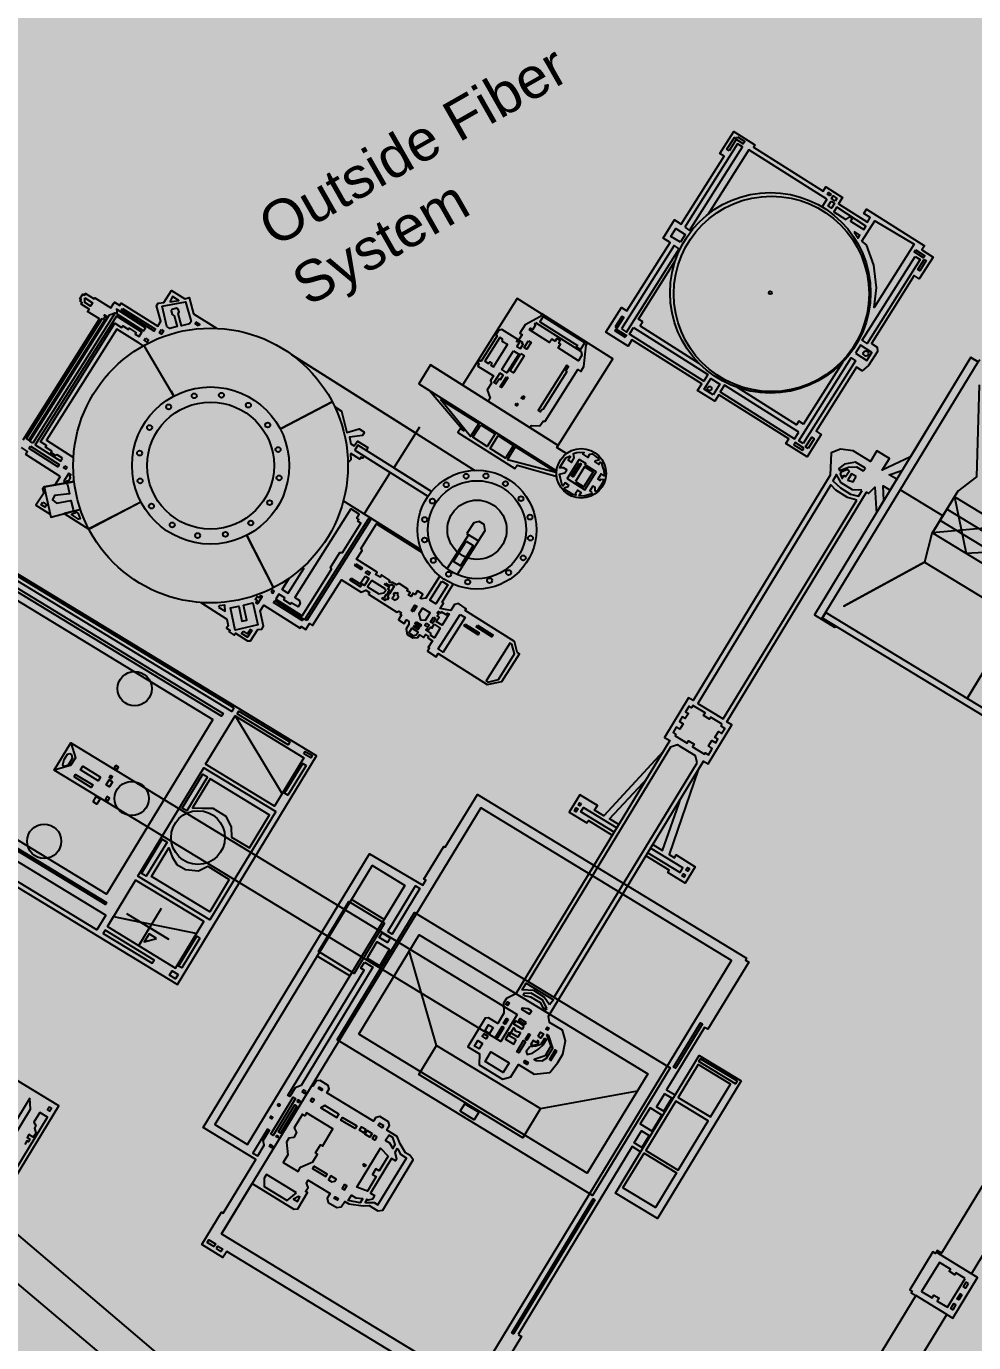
# Model space of a CAD drawing. Header units: millimetres. Extents: x 3191 to 879702, y -27549 to 222194.
# Drawn here: x 244007 to 250976, y 156290 to 165971 of the extents above; entities that cross this region are included whole.
import ezdxf

# ---------------------------------------------------------------- set-up
doc = ezdxf.new("R2010")
doc.units = ezdxf.units.MM
doc.header["$MEASUREMENT"] = 0
doc.layers.add('Granulator', color=11, linetype='Continuous')
doc.styles.get("Standard").update_dxf_attribs({"font": 'arial.ttf'})
picture_1 = doc.add_image_def('image4.png', size_in_pixel=(2551, 1418))

msp = doc.modelspace()

# ---------------------------------------------------------------- hatches: boundary and pattern name
at = {"lineweight": 211, "true_color": 0x000000}
h = msp.add_hatch(color=18, dxfattribs=at)
h.dxf.hatch_style = 1
h.paths.add_polyline_path([(215191.27861, 151368.28351), (238441.17067, 110521.71059), (277549.59155, 132782.24554), (254299.69949, 173628.81846)])

# ---------------------------------------------------------------- linework, layer by layer
at = {"layer": 'Granulator'}
for p, q in [((249863.20362, 161619.58136), (249857.52874, 161610.24887)), ((249857.52874, 161610.24887), (249951.53182, 161553.08776)), ((249863.20362, 161619.58136), (249888.12604, 161660.567)), ((252946.63138, 159744.61995), (249863.20362, 161619.58136)), ((249888.12604, 161660.567), (252933.07257, 159809.00515)), ((249951.53182, 161553.08776), (249968.84894, 161553.67019)), ((249968.84894, 161553.67019), (249969.59061, 161554.88988))]:
    msp.add_line(p, q, dxfattribs=at)
for points in [[(249219.27272, 165192.0362), (249365.70309, 165099.54357), (249355.51073, 165083.40747), (249869.74838, 164758.58966), (249889.40497, 164789.70913), (250010.46943, 164713.23886), (249980.62076, 164665.98372), (250193.92525, 164531.2501), (250215.03781, 164564.67461), (250167.76538, 164594.5342), (250187.42169, 164625.65323), (250614.03068, 164356.186), (250595.10221, 164326.21927), (250676.96497, 164274.51072), (250575.77036, 164114.30373), (250538.87435, 164137.60907), (250223.64245, 163638.54743), (250266.9389, 163611.19927), (250267.99663, 163579.80842), (250202.58298, 163476.24834), (250156.47072, 163438.31361), (250113.94538, 163465.1747), (249816.12553, 162993.67907), (249854.98536, 162969.13329), (249750.8142, 162804.21397), (249594.51639, 162902.93935), (249615.99025, 162936.93583), (249101.51083, 163261.90636), (249070.8991, 163213.44317), (248944.99254, 163292.97196), (248975.14732, 163340.71171), (248462.43491, 163664.56611), (248433.56391, 163618.85878), (248270.7537, 163721.69772), (248385.89027, 163903.977), (248424.96472, 163879.29565), (248742.27756, 164381.65176), (248691.01218, 164414.03351), (248775.23977, 164547.37903), (248824.53795, 164516.23987), (249140.62247, 165016.65134), (249109.46182, 165036.33394), (249211.07983, 165197.21123), (249219.27272, 165192.0362)], [(249896.648, 164699.45088), (249321.45991, 165062.76799), (249023.32089, 164590.76706)], [(249896.648, 164699.45088), (249860.93881, 164642.91762)], [(249969.02806, 164641.44556), (249946.97193, 164606.52724), (250036.48297, 164549.98766), (250065.12844, 164569.54921), (250081.86627, 164558.97677), (250069.00015, 164538.60767), (250167.24445, 164476.55173), (250182.86752, 164501.28551), (249969.02806, 164641.44556)], [(250153.35187, 164391.69781), (250247.54972, 164540.82781), (250537.149, 164369.09728), (250242.60821, 163902.79291), (250260.51513, 164047.19164), (250240.57991, 164215.49273), (250186.52223, 164363.62147), (250153.35187, 164391.69781)], [(250097.75868, 164456.5671), (250124.90116, 164413.4013), (250139.0531, 164435.80605), (250100.58457, 164460.10466), (250097.75868, 164456.5671)], [(248541.53484, 163798.87032), (248510.24186, 163818.63651), (248781.11035, 164247.46391)], [(243985.04203, 162931.25619), (244546.04628, 163819.4141), (244458.54096, 163874.68677), (244468.68763, 163890.75055), (244409.92802, 163927.86602), (244417.67153, 163940.12522), (244404.14414, 163948.66979), (244411.88765, 163960.92899), (244401.74211, 163967.33741), (244422.83651, 164000.73316), (244434.67298, 163993.25667), (244442.95053, 164006.36133), (244505.93745, 163966.57569), (244511.01079, 163974.60758), (244628.53002, 163900.37665), (244650.95951, 163935.88605), (244654.96477, 163942.22702), (244694.27876, 163917.39437), (244706.02754, 163935.99454), (244973.61629, 163766.97231), (244996.84683, 163803.74991), (244965.25782, 163914.77754), (244978.34169, 163935.49136), (245018.32463, 163939.8058), (245074.13134, 164028.15659), (245172.62767, 163965.94145), (245204.53431, 163977.13145), (245236.18965, 163857.78243), (245406.70785, 163750.07474)], [(245007.17622, 163913.7297), (245177.14336, 163945.93874), (245219.01001, 163800.62379), (245208.3293, 163783.71455), (245148.7883, 163768.09825), (245124.47397, 163859.74602), (245131.95046, 163871.58249), (245125.52125, 163890.42831), (245113.26205, 163898.17183), (245080.62124, 163888.62834), (245073.67878, 163877.63733), (245080.55266, 163852.00532), (245094.92551, 163842.92672), (245117.70519, 163762.89338), (245061.87995, 163748.47837), (245039.89794, 163762.36329), (245007.17622, 163913.7297)], [(245063.02451, 163944.09775), (245129.32921, 163955.44177), (245083.67426, 163984.27968), (245063.02451, 163944.09775)], [(247910.47412, 162874.86099), (247981.27167, 162830.14177), (247910.47412, 162874.86099), (248321.75745, 163525.98715), (247618.16201, 163970.41267), (247215.46644, 163332.88229), (246981.24538, 163480.82783), (247919.06188, 162888.45677), (246981.24538, 163480.82783), (246894.25391, 163343.10666), (247908.1366, 162702.68844)], [(244274.72635, 162794.40594), (244234.14417, 162820.03964), (244222.77428, 162814.21079), (244188.53307, 162835.83922), (244195.20851, 162846.4075), (244147.86263, 162876.31348), (244154.80509, 162887.30449), (244112.10926, 162914.27328), (244658.09419, 163787.07965), (244708.39918, 163755.30454), (244716.40971, 163767.98647), (244758.68282, 163741.2847), (244764.29019, 163750.16205), (244815.44065, 163717.8529), (244809.03222, 163707.70736), (244836.93247, 163690.08419), (244856.9588, 163721.78902), (244670.53441, 163839.54384), (244072.41469, 162892.62631), (244261.7982, 162773.00237), (244274.72635, 162794.40594)], [(244672.22759, 163883.42018), (244673.58347, 163856.54246), (244870.57614, 163732.1122), (244884.72808, 163754.51694), (244669.98071, 163890.16195), (244672.22759, 163883.42018)], [(247919.06188, 162888.45677), (247712.90688, 163018.67442), (247723.14554, 163034.88383), (247785.75245, 163032.58343), (247807.87901, 163067.61325), (247823.98458, 163067.24138), (248063.6809, 163446.71834), (248085.63833, 163432.84894), (248108.06018, 163468.34626), (248124.83657, 163626.33147), (248135.69107, 163643.51584), (247799.74427, 163855.71637), (247788.59476, 163838.06494), (247676.66916, 163776.77183), (247637.72614, 163715.11891), (247654.54626, 163704.4945), (247620.02856, 163649.84755), (247613.01989, 163654.27456), (247621.57549, 163667.81943), (247505.23268, 163741.30728), (247479.75364, 163734.03724), (247459.7951, 163702.43973), (247471.20984, 163695.22962), (247353.89112, 163509.49565), (247341.12504, 163517.55934), (247325.90541, 163493.46427), (247338.21171, 163485.691), (247329.62921, 163472.10355), (247444.24404, 163399.70719), (247422.55641, 163365.37226), (247428.73097, 163347.36353), (247398.05491, 163298.7985), (247418.37132, 163236.811), (247403.88092, 163213.87042)], [(247808.94281, 163837.46815), (247784.31591, 163798.47989), (248060.61067, 163623.95852), (248054.40696, 163614.13708), (248084.77547, 163594.95484), (248115.79406, 163644.06216), (247809.1308, 163837.76577)], [(244830.41105, 163645.11786), (244867.87745, 163621.45223), (244830.41105, 163645.11786), (244672.30964, 163744.98249), (244155.36331, 162926.5752), (244354.46741, 162800.81125)], [(245253.96402, 163795.10411), (245249.29093, 163782.08827), (245266.20017, 163771.40756), (245282.55402, 163777.63665), (245253.96402, 163795.10411)], [(247752.1485, 163791.73476), (248089.47809, 163578.66078), (248093.46118, 163551.99562), (248068.08231, 163511.81688), (247919.5142, 163605.65981), (247936.80945, 163633.04091), (247923.11391, 163641.69169), (247934.95734, 163660.44172), (247909.65019, 163676.42696), (247896.30282, 163655.29598), (247872.78199, 163670.1529), (247856.80268, 163644.85513), (247707.34151, 163739.26216), (247715.42513, 163752.0598), (247732.39591, 163741.34022), (247753.075, 163774.07847), (247748.60807, 163784.81091), (247752.74394, 163791.35865)], [(248541.53484, 163798.87032), (248521.77621, 163767.58931), (248953.95633, 163494.60307)], [(245071.669, 163289.28841), (245086.28583, 163264.67949), (245093.59843, 163252.36798), (244881.07046, 163610.1805), (244872.75692, 163624.1772)], [(247490.16918, 163681.71104), (247380.38204, 163507.90075), (247407.47552, 163490.78717), (247415.74719, 163503.88254), (247432.71797, 163493.16296), (247423.50634, 163478.5795), (247442.56106, 163466.5436), (247545.76844, 163629.93711), (247510.93382, 163651.94037), (247510.19532, 163669.89427), (247490.16918, 163681.71104)], [(247642.4265, 163659.65075), (247615.7317, 163617.38868), (247641.63429, 163601.02732), (247662.50137, 163634.06319), (247652.08064, 163640.64543), (247657.53239, 163649.2764), (247642.05052, 163659.05551)], [(246871.94407, 162979.50428), (245960.89371, 163554.96853), (247305.71234, 162705.51489)], [(250955.51035, 163537.23723), (250510.38678, 162805.21876), (250302.66886, 162706.55668), (250355.73884, 162793.83179), (250263.68824, 162849.80564), (250215.6327, 162770.77692), (250088.54835, 162848.05398), (249995.82336, 162861.13925), (249928.37269, 162835.3217), (249920.74527, 162669.58458), (248912.77839, 161011.95417), (248877.8764, 161033.17727), (248700.78096, 160741.93875), (248740.6995, 160717.6652), (247609.20918, 158856.89696), (247539.40869, 158822.36236), (247518.38234, 158787.78392), (247520.58695, 158713.54654), (247474.59161, 158637.90588), (247406.27023, 158679.45053), (247383.54381, 158677.35823), (247255.41411, 158466.64528), (247340.47846, 158414.91961), (247337.54325, 158333.44681), (247510.52624, 158228.25983), (247572.1516, 158245.05112), (247627.51012, 158336.08979), (247743.35959, 158265.64439), (247858.75734, 158278.04317), (247916.88031, 158351.12039), (247954.49774, 158412.98334), (247974.12072, 158510.95113), (247950.5741, 158587.80528), (247855.92606, 158645.35858), (247848.2652, 158691.15728), (248989.52062, 160567.98451), (249023.62852, 160547.24428), (249197.3704, 160832.96778), (249159.72057, 160855.86177), (250186.62389, 162544.6337), (250201.81105, 162535.39874), (250249.26049, 162581.26162), (250258.39123, 162425.68364), (250260.25806, 162393.87491), (250315.4679, 162484.66907), (250310.03963, 162590.55643), (250361.00918, 162559.56301), (250409.97284, 162640.08515), (250354.67569, 162673.71007), (250439.45376, 162701.02542), (250448.87504, 162704.06094)], [(250955.51035, 163537.23723), (249803.66839, 161643.00011), (249857.52874, 161610.24887), (251008.68821, 163503.36359), (250954.82785, 163536.11484), (251008.68821, 163503.36359), (251019.93649, 163521.86172)], [(247490.57001, 163419.86649), (247447.33193, 163351.4138), (247461.3253, 163342.5749), (247484.82425, 163379.77744), (247494.64933, 163373.57143), (247514.20047, 163404.52396), (247490.38202, 163419.56887)], [(247982.52457, 163478.54274), (247772.34992, 163145.80323), (247787.53417, 163136.21211), (247798.62571, 163153.77176), (247812.27274, 163158.89164), (247982.96913, 163429.13085), (247977.43617, 163443.4512), (247994.54342, 163470.53468), (247982.52457, 163478.54274)], [(249724.52686, 163045.58718), (250012.78054, 163501.93805)], [(246894.25391, 163343.10666), (246972.9126, 163293.42196), (247224.84473, 162996.93943), (247200.03443, 163012.61084), (247181.95879, 162983.99425), (247601.3492, 162719.08663), (247617.6173, 162744.84159), (247894.33002, 162664.91431), (247908.51496, 162660.81705)], [(251015.61081, 163333.92758), (250997.4711, 162659.12186), (250858.70619, 162553.41413), (250668.33242, 162240.33902), (250614.69813, 162029.64074), (250021.25666, 161706.1838), (250614.69813, 162029.64074), (251287.74983, 161620.3735), (250927.77315, 161028.38154), (251287.74983, 161620.3735), (252306.12018, 161001.12594), (251946.1435, 160409.13398), (252306.12018, 161001.12594), (252961.58459, 160602.55313), (252601.60791, 160010.56117), (252961.58459, 160602.55313), (253249.56472, 160427.43904), (253239.51644, 160433.54917), (253161.22949, 160304.80404), (253168.1218, 160198.13066), (253169.26728, 160197.43412)], [(247053.27567, 163227.03189), (247334.83309, 163049.18636), (247275.73097, 162955.61843), (247053.27567, 163227.03189)], [(249724.52686, 163045.58718), (249690.32336, 163067.1918), (249673.32168, 163040.27546), (249239.07385, 163314.56777)], [(245886.30606, 163015.42033), (246247.82887, 163205.77067), (246257.11397, 163210.65949), (245886.30606, 163015.42033), (245874.75306, 163009.3374)], [(246295.99716, 163159.37761), (246324.74287, 163141.2204), (246276.53532, 163171.67066), (246324.74287, 163141.2204), (246365.65219, 162984.09091), (246456.5658, 163010.05175), (246489.11609, 162989.49138), (246492.78688, 162981.25881), (246479.97003, 162960.96772), (246384.13992, 162948.75744), (246394.19439, 162901.00906), (246419.98099, 162884.72098), (246442.94451, 162921.07585), (246519.88156, 162872.47862), (246507.33173, 162852.61027)], [(246898.86845, 163024.00235), (246709.81989, 162724.70877), (246987.34233, 162549.41194), (246446.03573, 162891.32784), (246422.80518, 162854.55024), (246961.01926, 162514.58774)], [(244257.34263, 162661.08656), (244002.85855, 162821.83123), (244017.27751, 162844.65871), (243971.62255, 162873.49662)], [(246422.80518, 162854.55024), (246684.4757, 162689.26626), (246492.22293, 162384.89991), (246911.41792, 162120.11572), (246339.15939, 162481.58238)], [(247604.07794, 162877.55501), (247546.51252, 162786.41991), (247901.43912, 162691.55969), (247604.71815, 162878.98325), (247601.17205, 162873.36921)], [(247934.64398, 162732.19812), (247976.39682, 162798.29943), (248002.33765, 162810.07659), (248009.55149, 162805.51997), (247993.04016, 162779.37994), (248017.08581, 162764.19152), (248037.58259, 162796.64115), (248031.52035, 162830.31452), (248056.08525, 162837.91659), (248079.60718, 162839.87261), (248109.58354, 162836.0702), (248101.80232, 162823.75131), (248137.57038, 162801.15844), (248151.84904, 162823.7638), (248168.37754, 162825.9337), (248196.63145, 162808.08714), (248211.05892, 162798.97404), (248218.0529, 162779.42417), (248194.45211, 162776.67727), (248188.56881, 162767.36308), (248217.42376, 162749.13688), (248227.67215, 162765.36169), (248237.29053, 162759.28625), (248246.3896, 162730.42021), (248254.87362, 162703.50538), (248257.95966, 162673.51207), (248258.68905, 162666.42313), (248235.7302, 162680.92506), (248210.06525, 162640.2934), (248226.59675, 162629.8513), (248233.23926, 162640.36743), (248253.31315, 162638.19628), (248247.93734, 162616.37153), (248204.47646, 162547.56613), (248191.25126, 162555.91982), (248191.83521, 162568.16109), (248192.35584, 162579.0751), (248174.36838, 162590.43687), (248151.45235, 162554.1572), (248164.67755, 162545.80351), (248167.36819, 162532.75479), (248107.28031, 162515.54742), (248073.27015, 162518.95534), (248088.83259, 162543.59313), (248062.98343, 162559.92073), (248047.04142, 162534.68202), (248049.51067, 162522.61397), (248027.79137, 162527.50579), (247964.06992, 162567.7554), (247972.04089, 162580.3747), (247992.76208, 162587.88277), (247998.64545, 162597.19707), (247989.92882, 162602.70292), (247971.59402, 162614.28408), (247956.79072, 162590.84813), (247948.3746, 162596.16416), (247936.2835, 162646.25577), (247928.67574, 162677.77358), (247969.48136, 162687.49641), (247983.3357, 162709.43001), (247958.68881, 162724.9982), (247929.51987, 162724.08723), (247934.64398, 162732.19812)], [(246481.02963, 162794.1171), (246491.71034, 162811.02635), (246481.02963, 162794.1171), (246468.77043, 162801.86062), (246459.95885, 162787.91049), (246394.85827, 162829.03123), (246392.72213, 162825.64938), (246394.74471, 162782.97434), (246379.30265, 162767.88981), (246372.79193, 162761.52983)], [(248073.62806, 162786.14073), (247984.99457, 162645.81997), (248116.04014, 162563.04514), (248198.78431, 162694.04217), (248117.1718, 162745.59265), (248123.65005, 162755.84875), (248073.62806, 162786.14073)], [(250179.27733, 162722.77944), (250106.57513, 162766.98798), (250024.55916, 162751.03833), (249983.36948, 162720.34448), (249988.99879, 162703.28198), (250054.90987, 162727.83977), (250113.82839, 162731.14974), (250161.86399, 162701.94039), (250179.27733, 162722.77944)], [(244257.34263, 162661.08656), (244225.03349, 162609.9361), (244217.28637, 162597.67119)], [(244320.73319, 162683.73358), (244283.88474, 162625.39669), (244295.72121, 162617.9202), (244307.95905, 162627.93195), (244319.46217, 162628.35412), (244333.08008, 162649.9134), (244327.78526, 162662.12876), (244335.26176, 162673.96523), (244320.73319, 162683.73358)], [(250153.60863, 162558.71356), (250083.53183, 162563.37355), (250001.30893, 162613.37141), (249966.84634, 162674.65032), (249938.94239, 162628.76148), (249995.26232, 162576.13219), (250069.26303, 162531.13407), (250129.27802, 162514.80183), (250155.33967, 162557.66096)], [(250061.70766, 162702.9505), (250048.29235, 162711.10804), (250001.17407, 162691.13549), (249994.32932, 162679.8791), (250007.32001, 162644.7032), (250021.27172, 162667.64719), (250032.52346, 162660.80527), (250061.70766, 162702.9505)], [(250110.61296, 162659.57404), (250078.15624, 162679.31022), (250050.77882, 162634.28726), (250088.74522, 162620.68791), (250110.61296, 162659.57404)], [(244139.68228, 162583.41874), (244126.99922, 162568.95707), (244135.2301, 162538.91955), (244078.0883, 162448.4551), (244182.40272, 162382.56499)], [(244139.68228, 162583.41874), (244337.7065, 162619.78706), (244359.49539, 162623.78872), (244139.68228, 162583.41874), (244186.90725, 162361.38653), (244389.09302, 162414.64217), (244405.36298, 162418.92767)], [(244309.47065, 162600.36449), (244326.26576, 162532.39079), (244214.74964, 162520.62629), (244200.39701, 162489.47742), (244230.27712, 162464.68975), (244334.78502, 162485.02073), (244351.69144, 162418.15951), (244354.86079, 162405.62542)], [(244309.47065, 162600.36449), (244308.06923, 162606.57223), (244306.38457, 162614.0346)], [(250116.06777, 162485.37345), (250048.09383, 162507.13835), (249962.40841, 162559.24169), (249925.03635, 162599.16317), (248946.69059, 160990.24555), (249132.3436, 160877.35423), (250116.06777, 162485.37345)], [(250858.70619, 162553.41413), (250748.25297, 162371.77064), (250436.03687, 162561.62206)], [(244838.89578, 162467.61838), (244472.38901, 162276.8678), (244467.01236, 162274.06949), (244850.32756, 162473.56812)], [(253386.84359, 161141.1626), (253351.9197, 161162.39901), (253289.77338, 161150.34003), (253259.4183, 161118.73908), (253223.10072, 161059.01377), (250833.55021, 162512.0444), (250671.93281, 162246.25996), (253040.97557, 160805.69961), (253030.75026, 160788.88379), (253010.38819, 160784.30787), (252997.56237, 160763.21545), (252994.00725, 160723.29679), (253010.2524, 160701.48519), (252953.19588, 160607.65411), (252975.19699, 160594.27574), (253020.82201, 160669.3074), (253028.15565, 160664.84799), (253046.18114, 160618.08721), (253180.47896, 160536.4238), (253188.28594, 160549.26259), (253221.01435, 160529.3612)], [(251194.33499, 162292.65949), (250671.93281, 162246.25996), (250833.55021, 162512.0444), (250916.84696, 162106.82312), (250919.07633, 162095.97767), (251456.43221, 162125.70474)], [(244186.90725, 162361.38653), (244354.86079, 162405.62542), (244285.35865, 162387.31859), (244467.01236, 162274.06949)], [(244344.28071, 162386.76554), (244375.49761, 162397.79983), (244389.44773, 162388.98824), (244403.73007, 162349.80579), (244390.46913, 162347.53699), (244339.31868, 162379.84613), (244344.28071, 162386.76554)], [(246394.34832, 162421.88384), (245982.60698, 161770.03258), (246014.73454, 161749.73924), (246021.83102, 161726.33219), (246005.80996, 161700.96832), (245956.35042, 161732.2094), (245950.20902, 161722.48658), (245900.74948, 161753.72766), (245909.29405, 161767.25505), (245864.90729, 161795.29191), (245841.67675, 161758.51431), (246035.7103, 161635.95317), (246252.79571, 161979.63351), (246244.31917, 161991.49303), (246313.20974, 162100.55764), (246332.03308, 162102.26992), (246467.41107, 162316.59456), (246445.42906, 162330.47948), (246453.70661, 162343.58414), (246438.48829, 162353.19678), (246456.91252, 162382.36522), (246394.34832, 162421.88384)], [(253223.10072, 161059.01377), (253167.01761, 160966.78349), (250777.4671, 162419.81412), (250727.74292, 162338.04128), (253117.29343, 160885.01065)], [(246946.77565, 161766.60219), (247048.74171, 161928.03048), (246946.77565, 161766.60219), (246914.46877, 161760.39615), (246905.16868, 161766.27054), (246923.05887, 161794.59352), (246883.74488, 161819.42617), (246867.4568, 161793.63957), (246853.50668, 161802.45116), (246837.48561, 161777.0873), (246819.73091, 161788.30204), (246830.94566, 161806.05674), (246806.84999, 161821.27675), (246814.05947, 161832.69049), (246749.80435, 161873.27719), (246730.78032, 161862.82078), (246700.76642, 161881.77904), (246684.85779, 161879.99986), (246675.13497, 161886.14127), (246681.81042, 161896.70955), (246619.24622, 161936.22817), (246609.09955, 161920.16439), (246576.97199, 161940.45774), (246587.6527, 161957.36698), (246436.31499, 162052.95933), (246476.90168, 162117.21445), (246468.15812, 162128.65123), (246584.31084, 162312.53924), (246918.71514, 162101.31302)], [(247246.36955, 162240.90642), (247333.02941, 162186.16778), (247382.16067, 162263.95029), (247375.42116, 162306.64782), (247337.79809, 162330.4124), (247297.94838, 162320.69128), (247247.21501, 162240.37238)], [(245631.35126, 162221.36331), (245819.29844, 161856.03591), (245825.94434, 161843.11776), (245628.25993, 162227.37216)], [(247247.21501, 162240.37238), (247260.31967, 162232.09483), (247102.75647, 161982.64751)], [(247333.02941, 162186.16778), (247176.76457, 161938.77598)], [(245888.76069, 161829.31052), (245941.57712, 161912.92724), (245888.76069, 161829.31052), (245932.72472, 161801.54068), (246048.34339, 161984.58322), (246039.06816, 161990.44191)], [(245324.70247, 161712.48339), (245291.89465, 161733.20642), (245483.22661, 161612.35174), (245491.79028, 161563.17945), (245480.0415, 161544.57929), (245505.82809, 161528.29121), (245498.61861, 161516.87747), (245535.81894, 161493.37991), (245544.89755, 161507.75276), (245633.67107, 161451.67904), (245656.94432, 161452.9461), (245709.2798, 161535.80139), (245739.18353, 161538.20285), (245753.06845, 161560.18487), (245727.99861, 161671.23442), (245754.9674, 161713.93025), (246021.71068, 161545.44207), (246028.92016, 161556.8558), (246063.16138, 161535.22737), (246090.39719, 161578.34593), (246112.3792, 161564.46101), (246324.92531, 161900.95492), (246470.76752, 161808.8338), (246505.92279, 161823.29435), (246532.13211, 161806.73925), (246524.12158, 161794.05731), (246733.79617, 161661.61652), (246747.99196, 161670.98293), (246765.32393, 161660.03521), (246758.38147, 161649.0442), (246768.10428, 161642.90279), (246744.60672, 161605.70246), (246786.4571, 161579.2677), (246802.74518, 161605.0543), (246820.92261, 161593.57254), (246821.61123, 161571.25604), (246801.5849, 161539.55122), (246809.92653, 161499.39007), (246851.35417, 161473.22234), (246886.66458, 161475.75703), (246898.9474, 161495.20266), (246929.38403, 161475.97738), (246943.00194, 161497.53666), (246966.67487, 161482.58367), (246961.0675, 161473.70632), (246994.04052, 161452.87894), (246962.79945, 161403.4194), (246973.36772, 161396.74396), (246959.4828, 161374.76195), (247022.46973, 161334.9763), (247037.42272, 161358.64924), (247398.0123, 161130.88312), (247506.08024, 161153.10515), (247635.04981, 161357.28424), (247618.14057, 161367.96495), (247597.05181, 161446.93022), (247235.61677, 161675.23038), (247243.89432, 161688.33504), (247185.13471, 161725.45051), (247157.85618, 161717.84248), (247130.08634, 161673.87845), (247051.34537, 161688.72296), (247076.97907, 161729.30514), (247065.1426, 161736.78164), (247148.04842, 161868.03457)], [(246548.5124, 161896.338), (246518.07238, 161848.14666), (246599.65947, 161796.61224), (246637.21733, 161803.64126), (246650.83523, 161825.20054), (246647.69848, 161834.27858), (246548.5124, 161896.338)], [(246649.28036, 161877.04244), (246678.02607, 161858.88523), (246693.95718, 161865.38135), (246713.40281, 161853.09853), (246678.15647, 161797.29803), (246665.89727, 161805.04155), (246679.24816, 161826.1781), (246667.41169, 161833.6546), (246675.42222, 161846.33653), (246642.87193, 161866.89689), (246647.41123, 161874.08332), (246649.28036, 161877.04244)], [(245711.16078, 161774.71866), (245719.19267, 161769.64532), (245729.60636, 161786.13183), (245742.71102, 161777.85428), (245709.06679, 161724.59017), (245695.53939, 161733.13474), (245704.88501, 161747.93032), (245691.78035, 161756.20787), (245705.66527, 161778.18989), (245711.16078, 161774.71866)], [(246632.56559, 161772.87014), (246640.17475, 161768.06383), (246657.79792, 161795.96407), (246672.59351, 161786.61845), (246664.04894, 161773.09106), (246674.19448, 161766.68263), (246667.25202, 161755.69163), (246651.94432, 161757.67262), (246646.06993, 161748.37254), (246625.35611, 161761.45641), (246632.56559, 161772.87014)], [(246717.04942, 161806.44071), (246709.30591, 161794.18151), (246712.48707, 161783.30124), (246699.4032, 161762.58742), (246716.31244, 161751.90671), (246735.91491, 161761.40635), (246744.19246, 161774.51102), (246739.29789, 161781.74242), (246740.67851, 161804.52605), (246722.21101, 161799.63204), (246717.04942, 161806.44071)], [(245420.99859, 161700.15221), (245470.45812, 161668.91114), (245468.12411, 161712.96568), (245426.60596, 161709.02956), (245420.99859, 161700.15221)], [(245603.91411, 161713.53735), (245673.00029, 161730.22116), (245710.12695, 161568.97566), (245542.56241, 161529.3351), (245508.41735, 161693.42841), (245570.38344, 161706.33013), (245593.76236, 161596.34865), (245629.28442, 161604.36788), (245603.91411, 161713.53735)], [(246920.71753, 161692.57872), (246894.01575, 161650.30562), (246905.93935, 161605.51636), (246943.29652, 161603.80125), (246977.47479, 161657.91083), (246920.71753, 161692.57872)], [(247035.4581, 161669.18852), (247056.59465, 161655.83763), (247062.20202, 161664.71498), (247097.71143, 161642.28549), (247106.52301, 161656.23562), (247117.09129, 161649.56017), (247065.55687, 161567.97308), (247022.86103, 161594.94187), (247043.15438, 161627.06943), (247030.47245, 161635.07996), (247040.88614, 161651.56647), (247029.89513, 161658.50894), (247036.30356, 161668.65448)], [(245602.79204, 161522.63491), (245632.80594, 161503.67665), (245652.83227, 161535.38148), (245665.09147, 161527.63796), (245634.38443, 161479.0239), (245591.26586, 161506.2597), (245601.94657, 161523.16895)], [(246842.90293, 161545.97931), (246820.74046, 161510.89263), (246854.55894, 161489.53121), (246876.05246, 161495.4708), (246889.40335, 161516.60736), (246842.90293, 161545.97931)], [(247007.4409, 161573.33818), (247052.67312, 161544.76728), (247008.61519, 161475.01666), (246982.8286, 161491.30474), (246982.38451, 161509.32703), (246946.8751, 161531.75652), (246952.48248, 161540.63387), (246966.85533, 161531.55527), (246979.9392, 161552.26909), (246990.50748, 161545.59365), (247007.4409, 161573.33818)], [(247565.25647, 161436.8527), (247388.75775, 161157.42748), (247402.28514, 161148.88292), (247479.75962, 161168.54777), (247598.04847, 161355.81762), (247578.93958, 161427.61838), (247564.98945, 161436.42997)], [(245542.63288, 160900.67739), (245873.42644, 160351.1963), (245888.16938, 160326.70681)], [(249125.47607, 160839.71234), (249040.76796, 160891.22139), (249031.78377, 160876.44664), (248988.34372, 160902.86153), (248999.9704, 160921.98195), (248910.91873, 160976.13222), (248900.87733, 160959.61886), (248881.76362, 160971.24147), (248856.13153, 160929.08877), (248876.98249, 160916.40978), (248854.5215, 160879.47204), (248832.36716, 160892.94358), (248810.96338, 160857.74446), (248837.89649, 160841.36706), (248813.58591, 160801.38761), (248788.3905, 160816.70836), (248764.07939, 160776.72806), (248785.79942, 160763.52061), (248779.45774, 160753.09153), (248867.20647, 160699.73354), (248877.51217, 160716.68155), (248919.64885, 160691.05921), (248907.75734, 160671.50328), (248995.50608, 160618.14529), (249001.58398, 160628.14058), (249024.60739, 160614.14058), (249046.80408, 160650.64366), (249053.14628, 160661.07361), (249024.47594, 160678.50738), (249049.05082, 160718.92148), (249078.15548, 160701.22361), (249094.53856, 160728.16605), (249071.94991, 160741.90169), (249097.582, 160784.0544), (249121.90834, 160769.26211), (249145.16223, 160807.5038), (249117.79482, 160824.1453), (249125.47607, 160839.71234)], [(248740.6995, 160717.6652), (248691.79788, 160637.24508), (248255.0732, 160165.52986), (248187.20654, 160206.79801), (248207.71315, 160240.52172), (248078.6338, 160319.0119), (248001.19381, 160191.65961), (248131.16041, 160112.62991), (248141.41345, 160129.49134), (248317.81771, 160022.22398), (248331.84865, 160045.29827), (248085.80367, 160194.91256), (248105.50122, 160227.30574), (248351.5462, 160077.69145), (248365.30763, 160100.32252), (248297.57894, 160141.50678), (248544.02852, 160408.3785), (248569.21151, 160435.6483)], [(244334.78173, 160701.08773), (244368.74444, 160591.66151), (244333.57647, 160533.82676), (244213.41784, 160501.50134)], [(244341.71248, 160612.24804), (244327.86374, 160620.66914), (244307.99949, 160615.03739), (244284.41144, 160576.24616), (244273.98742, 160538.30674), (244287.10817, 160530.32832), (244318.36578, 160540.04576), (244347.916, 160588.64195), (244341.71248, 160612.24804)], [(248942.54538, 160555.55321), (248929.8605, 160606.12489), (248797.80308, 160686.42597), (248746.08459, 160670.85008), (247697.75248, 158946.83788)], [(247889.79639, 158830.06039), (248942.54538, 160555.55321)], [(248989.52062, 160567.98451), (248949.87635, 160502.78837), (248735.60936, 159879.98045), (248773.96943, 159856.65458), (248786.27329, 159876.88863), (248927.85807, 159790.79419), (248854.03541, 159669.39072), (248725.00487, 159747.85123), (248736.0357, 159765.99175), (248565.06501, 159869.95509), (248578.6419, 159892.28268), (248816.56893, 159747.60473), (248837.35809, 159781.79309), (248599.43106, 159926.47104), (248615.86731, 159953.50093), (248686.73378, 159910.40866), (248806.75179, 160251.41384), (248820.12303, 160289.40532)], [(245793.77785, 160173.23576), (245360.23372, 160436.86396), (245230.97878, 160224.30051), (245302.8861, 160222.35648), (245379.07866, 160220.2966), (245475.71034, 160161.5371), (245513.79314, 160080.67898), (245517.16291, 160008.67508), (245647.96563, 159929.13696), (245795.11739, 160171.13225), (245793.77785, 160173.23576)], [(247161.67501, 155939.70359), (245481.09489, 156961.62566), (245453.9557, 156916.99449), (245298.45964, 157011.54807), (245443.67931, 157250.36597), (245455.29349, 157243.30365), (245695.23966, 157637.90199), (245307.95105, 157873.40328), (246530.83932, 159884.47809), (246924.05739, 159655.16839), (246946.20403, 159691.58917), (246932.55138, 159699.89104), (247078.48263, 159939.87916), (247088.88482, 159933.55383), (247324.98479, 160321.82699), (249305.70811, 159117.39475), (249297.26244, 159103.50559), (249320.75609, 159089.21964), (249020.24043, 158595.01304), (248996.74678, 158609.29899), (248717.38832, 158149.886), (248779.82853, 158111.91755)], [(245500.3102, 159695.9364), (245356.15754, 159458.87323), (244928.04694, 159719.19742), (245055.89017, 159929.43928), (245079.44483, 159862.97192), (245114.35011, 159807.37853), (245177.48549, 159768.98736), (245273.62188, 159761.48844), (245343.091, 159793.90759), (245500.3102, 159695.9364)], [(252601.60791, 160010.56117), (250739.5303, 156948.32119), (250707.64056, 156967.71261), (250694.48984, 156946.08587), (250675.63701, 156957.54984), (250505.79769, 156678.24421), (250522.85501, 156667.87204), (250516.02871, 156656.64599), (250549.69447, 156636.17462), (248581.8921, 153400.06723), (248587.51549, 153305.03192), (248737.37367, 153213.90662), (248805.66286, 153256.09933), (250777.29373, 156498.50278), (250822.04823, 156471.2886), (251003.81211, 156770.2045), (250959.03453, 156797.43272), (252803.91987, 159831.39953)], [(246791.14973, 159652.88855), (246639.48203, 159403.46667), (246399.97657, 159549.10443)], [(244847.83172, 159382.81398), (244914.2664, 159342.41658), (244833.8514, 159210.17181), (245001.26771, 159485.49274)], [(244603.53924, 159350.21933), (244647.956, 159423.26397), (245241.66669, 159303.11134), (245259.8079, 159299.44)], [(244647.956, 159423.26397), (244847.83172, 159382.81398), (245053.17219, 159257.95117), (244747.41018, 159443.878)], [(244965.91123, 159263.26627), (244910.01018, 159297.25841), (244873.94432, 159237.94706), (244965.91123, 159263.26627)], [(247025.63636, 158476.19118), (246825.67081, 159163.70149), (246823.81144, 159170.09426)], [(246494.13582, 159088.70527), (246556.69447, 159050.6648), (246028.23728, 158181.60181), (245985.69196, 158165.15334), (245946.03205, 158099.93148), (245932.0418, 158108.43863), (246492.57025, 159030.24373), (246468.02032, 159045.17197), (246494.13582, 159088.70527)], [(246403.43836, 159015.2861), (246386.48758, 158987.41005), (246146.98212, 159133.0478)], [(247855.11393, 158774.88883), (247817.4559, 158832.21584), (247739.38978, 158879.68604), (247653.49582, 158883.96378), (247683.51678, 158933.33412), (247884.51489, 158811.1118), (247855.11393, 158774.88883)], [(247836.67111, 158748.60232), (247806.05362, 158808.41091), (247720.80872, 158860.24637), (247666.94097, 158858.57408), (247660.93656, 158848.69967), (247669.90939, 158843.24351), (247716.50622, 158833.96788), (247787.39399, 158790.86266), (247806.9851, 158754.35764), (247830.3155, 158740.17096), (247836.67111, 158748.60232)], [(247682.46902, 158642.56601), (247675.373, 158630.89641), (247628.71265, 158659.2695), (247637.44609, 158673.63188), (247684.10644, 158645.2588)], [(247722.71787, 158729.98094), (247708.2532, 158706.19337), (247651.27405, 158740.84107), (247658.09691, 158752.06145), (247695.72048, 158748.24225), (247722.71787, 158729.98094)], [(247643.13118, 158571.80995), (247622.38946, 158537.6996), (247570.79375, 158569.07376), (247593.17289, 158605.8769), (247604.12026, 158584.46502), (247643.13118, 158571.80995)], [(247668.00434, 158618.77844), (247654.35812, 158596.33683), (247593.78914, 158633.16743), (247608.79962, 158657.8526), (247625.84869, 158647.48545), (247625.84869, 158647.48545), (247625.84869, 158647.48545), (247668.00434, 158618.77844)], [(247611.45399, 158516.68396), (247559.85827, 158548.05812), (247569.13752, 158563.31811), (247559.26724, 158569.32), (247531.15634, 158523.09082), (247593.51935, 158485.1693), (247611.45399, 158516.68396)], [(247818.12788, 158528.10593), (247790.83595, 158483.22357), (247754.36848, 158469.74108), (247711.38413, 158465.75464), (247683.25066, 158430.60576), (247692.30625, 158409.11474), (247731.64197, 158420.23895), (247777.13382, 158451.59421), (247808.7411, 158480.32813), (247832.48502, 158519.37569), (247818.12788, 158528.10593)], [(247778.36675, 158506.175), (247769.39349, 158511.63143), (247760.38741, 158496.82067), (247735.71148, 158511.82553), (247718.79042, 158483.99835), (247729.10965, 158477.72347), (247766.33966, 158483.36416), (247779.71272, 158505.35655)], [(247833.15718, 158555.85397), (247866.14277, 158470.62977), (247822.74823, 158399.26619), (247743.33787, 158373.78096), (247758.14351, 158364.77799), (247801.63604, 158363.53629), (247834.80602, 158382.71237), (247879.29218, 158455.87114), (247851.4732, 158546.56006), (247833.15718, 158555.85397)], [(247912.21925, 158435.23362), (247897.86256, 158443.96359), (247855.01434, 158373.49847), (247866.6791, 158366.4054), (247909.52732, 158436.87052)], [(245443.99604, 157089.8126), (245668.8749, 157459.63233), (245976.1441, 157272.789), (246003.76944, 157275.29493), (246075.83999, 157393.817), (246061.75524, 157402.38161), (246080.15056, 157432.63325), (246067.19489, 157462.6503), (246081.30612, 157485.85662), (246242.6004, 157387.77729), (246220.92763, 157352.13579), (246228.89602, 157322.31428), (246291.86325, 157284.02536), (246324.4024, 157288.07962), (246349.35002, 157329.10669), (246380.41906, 157310.21432), (246485.05766, 157295.45083), (246529.48257, 157298.52255), (246593.78601, 157259.42111), (246628.83185, 157264.7976), (246853.7326, 157634.65334), (246829.9571, 157665.57314), (246796.81632, 157685.72529), (246757.39521, 157753.40485), (246735.77015, 157807.42477), (246659.13296, 157854.02608), (246679.79648, 157888.00784), (246672.6394, 157914.49773), (246608.42957, 157953.54226), (246577.87196, 157947.14752), (246561.49201, 157920.21021), (246218.94063, 158128.50782), (246235.81374, 158156.25613), (246227.3243, 158182.42066), (246167.67141, 158218.69421), (246139.21901, 158216.69589), (246115.53191, 158177.74178), (246108.23778, 158182.17717)], [(247788.76531, 158012.15004), (248490.57843, 158140.21005), (248501.83502, 158142.26404)], [(246306.19881, 157970.311), (246202.22039, 158033.53789), (246173.52031, 158018.06716), (246291.58348, 157946.27567), (246308.71881, 157974.4552)], [(243253.67429, 156453.53903), (244163.2748, 157949.40312), (244107.89313, 157983.07944)], [(244107.89313, 157983.07944), (244063.88016, 157910.69884), (244078.44802, 157888.37678), (244066.49388, 157868.71786), (244078.11415, 157833.4998), (244068.87678, 157818.30868), (244058.00945, 157800.43705), (244025.8523, 157819.99107), (244013.89816, 157800.33215), (244034.44296, 157787.83933), (244022.48882, 157768.18041), (244011.76976, 157774.69842), (243996.01205, 157748.78441)], [(246256.91241, 157865.28144), (246068.42551, 157979.89598), (246056.07785, 157959.58992), (246039.09311, 157969.91795), (245978.11022, 157869.62984), (245995.94795, 157835.50974), (245974.02443, 157799.45589), (245938.98269, 157794.08512), (245920.83916, 157764.24756), (245930.91414, 157670.70421), (245897.39887, 157615.58737), (246006.34859, 157549.33755), (246024.99622, 157580.00412), (246114.46681, 157619.8282), (246149.24209, 157677.01714), (246134.74344, 157685.83343), (246170.27461, 157744.26546), (246184.77326, 157735.44916), (246261.88326, 157862.25878), (246256.91241, 157865.28144)], [(245781.09764, 157860.47445), (245674.47859, 157685.13637), (245709.36283, 157663.92406), (245756.97892, 157742.23007), (245750.10793, 157777.88753), (245795.91247, 157853.21442), (245781.87386, 157861.75097)], [(246670.25767, 157809.09206), (246650.09825, 157775.93932), (246677.85339, 157759.06205), (246703.47222, 157719.07491), (246720.35575, 157746.84036), (246702.29638, 157799.25925), (246674.54124, 157816.13652), (246670.25767, 157809.09206)], [(246669.11129, 157661.63401), (246603.84483, 157554.30145), (246578.98924, 157569.41557), (246553.53804, 157527.56034), (246580.46493, 157511.18672), (246516.20616, 157405.51133), (246438.79891, 157434.98406), (246612.42297, 157720.5138), (246669.11129, 157661.63401)], [(246734.29777, 157717.36612), (246717.16244, 157689.18659), (246730.59154, 157641.28481), (246721.77209, 157626.78097), (246693.60259, 157643.91019), (246539.38206, 157390.2901), (246568.7946, 157372.40501), (246553.17106, 157346.71166), (246522.52326, 157339.23622), (246512.58111, 157345.28181), (246499.47756, 157323.73265), (246504.86321, 157320.45777), (246566.07184, 157321.27015), (246593.82743, 157304.39262), (246802.98266, 157648.35439), (246761.55667, 157673.54458), (246745.15837, 157711.89758), (246734.80187, 157718.19513)], [(248341.21789, 157390.60979), (248526.1569, 157694.74729), (248463.75352, 157732.69335), (247624.15672, 156349.87679)], [(243402.13935, 157543.15377), (243238.30108, 157315.97232), (246708.69914, 154386.86586), (246861.15496, 154602.11418), (243402.13935, 157543.15377)], [(245994.34709, 157392.41822), (245773.54853, 157526.68074), (245756.665, 157498.91528), (245756.05103, 157439.11766), (245926.31104, 157335.58647), (245994.34709, 157392.41822)], [(246246.81179, 157517.11461), (246229.42415, 157488.52014), (246255.52235, 157472.65043), (246277.59881, 157479.09417), (246286.16648, 157493.18393), (246246.81179, 157517.11461)], [(246020.75615, 157359.32983), (246009.5714, 157366.13102), (245972.85898, 157345.88205), (246001.44282, 157328.50087), (246020.34225, 157359.58152)], [(246483.3571, 157350.55774), (246463.95357, 157318.64808), (246374.50264, 157336.71192), (246398.18974, 157375.66603), (246430.08749, 157356.26975), (246483.3571, 157350.55774)], [(250959.03453, 156797.43272), (250699.9104, 156955.00014)], [(250913.45968, 156762.40035), (250844.50944, 156804.3274), (250835.93018, 156790.21856), (250794.40314, 156815.47019), (250804.41228, 156831.93051), (250723.70909, 156881.00426), (250593.11458, 156666.23785), (250670.68368, 156619.06987), (250683.07586, 156639.44917), (250720.68518, 156616.57981), (250708.293, 156596.2005), (250782.728, 156550.93829), (250911.89264, 156763.35323)], [(250777.29373, 156498.50278), (250549.69447, 156636.17462)], [(247624.15672, 156349.87679), (247649.22437, 156334.63373), (247357.1497, 155854.30856)]]:
    msp.add_lwpolyline(points, dxfattribs=at)
for points in [[(249238.12622, 165157.55146), (249291.45976, 165123.86337), (249280.52237, 165106.54775), (249227.18882, 165140.23585)], [(248850.08679, 164493.77908), (248886.56629, 164470.73683), (249274.48004, 165084.86527), (249238.00055, 165107.90752)], [(249176.91515, 165056.60713), (249160.96115, 165066.68446), (249215.36059, 165152.80733), (249231.31459, 165142.73)], [(249916.41911, 164724.64923), (249900.00787, 164735.01537), (249908.35469, 164748.22969), (249924.76592, 164737.86354)], [(249927.26697, 164685.28555), (249952.79405, 164669.16139), (249930.34335, 164633.61841), (249904.81627, 164649.74257)], [(249957.90219, 164686.33437), (249929.1838, 164704.47431), (249941.56025, 164724.06818), (249970.27864, 164705.92824)], [(248818.08459, 164382.55634), (248748.7962, 164426.3223), (248785.35021, 164484.19305), (248854.63861, 164440.42709)], [(248384.72513, 163745.9684), (248422.56869, 163722.06454), (248809.30569, 164334.32999), (248771.46213, 164358.23385)], [(250546.59633, 164326.53748), (250616.34111, 164282.48324), (250607.7062, 164268.81283), (250537.96142, 164312.86707)], [(250545.69069, 164278.6611), (250581.73416, 164255.89427), (250192.13208, 163639.09293), (250156.08861, 163661.85976)], [(250610.68245, 164257.37057), (250625.72537, 164247.86872), (250579.0974, 164174.04931), (250564.05447, 164183.55116)], [(244438.18749, 163974.47774), (244495.25618, 163938.43034), (244479.23511, 163913.06648), (244438.34151, 163940.07968)], [(244567.4285, 163824.24122), (244584.33774, 163813.56051), (244024.93559, 162927.93898), (244008.02635, 162938.61969)], [(244055.46104, 162905.10925), (244032.63357, 162919.52821), (244620.07258, 163849.53649), (244660.79024, 163863.44051)], [(244577.66399, 163836.70054), (244590.34592, 163828.69001), (244597.82241, 163840.52648), (244585.14048, 163848.53701)], [(244714.48047, 163896.94587), (244957.12808, 163743.6777), (244948.3165, 163729.72757), (244705.66888, 163882.99575)], [(248339.76523, 163761.61773), (248353.44069, 163752.97963), (248401.50772, 163829.0773), (248387.83226, 163837.7154)], [(245002.53963, 163741.60619), (245017.33522, 163732.26057), (245001.84819, 163707.74217), (244987.05261, 163717.08779)], [(248413.28703, 163684.49554), (248338.22001, 163731.91156), (248346.31644, 163744.72949), (248421.38347, 163697.31346)], [(248413.28703, 163684.49554), (248339.05813, 163731.38216), (248339.05813, 163731.38216), (248413.28703, 163684.49554)], [(248473.8294, 163756.16693), (249021.08633, 163410.49252), (248990.75908, 163362.47972), (248443.50215, 163708.15413)], [(244883.41153, 163678.46751), (244906.66173, 163663.78153), (244896.78208, 163648.14048), (244873.53187, 163662.82646)], [(247701.27891, 163657.8676), (247720.33384, 163645.83157), (247689.31524, 163596.72425), (247670.26031, 163608.76028)], [(250105.65218, 163566.77935), (250190.89543, 163512.93553), (250227.73753, 163571.26237), (250142.49429, 163625.1062)], [(247591.84052, 163584.18116), (247629.0569, 163560.67346), (247542.3928, 163423.47057), (247505.17642, 163446.97827)], [(247644.97606, 163564.77451), (247670.28321, 163548.78927), (247591.32675, 163423.78877), (247566.01959, 163439.77402)], [(249720.7731, 162902.51286), (249688.75313, 162922.73825), (250073.81594, 163532.3532), (250105.83591, 163512.12781)], [(247538.81778, 163392.72173), (247549.2383, 163386.13962), (247503.55633, 163313.81788), (247493.13581, 163320.39999)], [(249058.65117, 163261.60586), (248992.42684, 163303.43641), (249041.59355, 163381.27503), (249107.81788, 163339.44449)], [(249689.00654, 162987.58119), (249141.74961, 163333.25561), (249110.50348, 163283.78806), (249657.7604, 162938.11365)], [(247658.62298, 163253.34305), (247671.42547, 163245.25637), (247661.27388, 163229.18481), (247648.47139, 163237.27149)], [(247611.98298, 163199.94646), (247623.59438, 163192.61213), (247616.26273, 163181.00497), (247604.65133, 163188.3393)], [(247350.16863, 163040.52328), (247455.75256, 162973.83127), (247397.59608, 162881.76043), (247292.01216, 162948.45244)], [(247478.3649, 162961.11905), (247591.81155, 162889.46056), (247532.35478, 162795.33115), (247418.90813, 162866.98963)], [(249757.42265, 162867.02019), (249739.22998, 162878.51157), (249784.2614, 162949.8034), (249802.45407, 162938.31201)], [(244038.23868, 162883.46115), (244250.02693, 162749.68526), (244239.0792, 162732.35329), (244027.29095, 162866.12917)], [(249725.59669, 162869.8223), (249663.01073, 162909.35468), (249652.90155, 162893.35027), (249715.48752, 162853.81789)], [(244291.21061, 162739.04783), (244306.42892, 162729.4352), (244297.0833, 162714.63961), (244281.86498, 162724.25225)], [(248077.65613, 162759.46553), (248089.31433, 162752.10164), (248029.53825, 162657.4667), (248017.88004, 162664.83059)], [(248045.98667, 162623.59899), (248108.94505, 162583.83139), (248177.26037, 162691.98529), (248114.302, 162731.7529)], [(242870.31719, 162594.9108), (241847.82852, 160913.39888), (245118.81948, 158924.3846), (246141.30816, 160605.89652)], [(245533.49102, 160958.74894), (245517.99981, 160933.27321), (243063.63678, 162425.71485), (243079.12798, 162451.19058)], [(244129.3973, 162471.63672), (244158.98847, 162452.94548), (244147.23969, 162434.34532), (244117.64852, 162453.03656)], [(243053.75168, 162350.67824), (243066.10235, 162370.98926), (245455.5237, 160918.03716), (245443.17303, 160897.72614)], [(246071.26355, 161600.48535), (246056.46796, 161609.83098), (246524.01601, 162350.03302), (246538.8116, 162340.6874)], [(245378.26614, 160874.05456), (244596.71025, 159588.76349), (242280.26759, 160997.33892), (243061.82349, 162282.62999)], [(247243.2963, 162185.48255), (247294.44676, 162153.1734), (247200.1895, 162003.94935), (247149.03905, 162036.25849)], [(246430.7953, 162018.00531), (246477.29572, 161988.63336), (246469.5522, 161976.37416), (246423.05179, 162005.74611)], [(246511.38122, 161967.69468), (246535.89962, 161952.20765), (246527.08803, 161938.25752), (246502.56963, 161953.74455)], [(246397.21514, 161911.4754), (246474.15219, 161862.87817), (246465.87464, 161849.77351), (246388.93759, 161898.37074)], [(246498.89715, 161928.26882), (246526.7974, 161910.64565), (246494.22124, 161859.07246), (246466.32099, 161876.69563)], [(247064.39386, 161891.01665), (247107.51243, 161863.78084), (247018.86254, 161723.43414), (246975.74397, 161750.66995)], [(245809.21697, 161809.17853), (245821.8989, 161801.168), (245831.24452, 161815.96358), (245818.56259, 161823.97412)], [(245834.73429, 161747.52331), (246044.83162, 161614.81549), (246036.55407, 161601.71083), (245826.45674, 161734.41864)], [(246853.96704, 161665.54868), (246840.43965, 161674.09325), (246865.80634, 161714.2527), (246879.33373, 161705.70813)], [(246874.76686, 161592.67984), (246912.81265, 161568.64825), (246904.26809, 161555.12085), (246866.22229, 161579.15245)], [(246947.32258, 161581.15085), (246969.72732, 161566.99891), (246960.91574, 161553.04878), (246938.51099, 161567.20072)], [(247001.59182, 161624.93555), (247016.3874, 161615.58993), (246994.49195, 161580.92598), (246979.69636, 161590.2716)], [(247197.36803, 161645.57344), (247234.14564, 161622.3429), (247074.46903, 161369.54974), (247037.69143, 161392.78028)], [(247235.87871, 161574.52819), (247338.60235, 161509.64288), (247330.59182, 161496.96095), (247227.86818, 161561.84626)], [(246862.23895, 161566.29232), (246896.48016, 161544.66388), (246890.33876, 161534.94107), (246856.09754, 161556.5695)], [(247325.25542, 161567.15905), (247441.08372, 161493.99619), (247432.53915, 161480.4688), (247316.71085, 161553.63165)], [(245325.48486, 160543.57125), (245542.63288, 160900.67739), (246049.6969, 160592.34344), (245832.54888, 160235.2373)], [(245557.85796, 160915.66652), (245570.07394, 160935.75605), (245944.76882, 160707.91272), (245932.55285, 160687.82319)], [(244592.05824, 159434.13927), (244526.17567, 159325.79349), (242594.91363, 160500.14946), (242660.7962, 160608.49524)], [(242694.16591, 160666.02694), (242702.32218, 160679.44016), (244596.99674, 159527.3322), (244588.84047, 159513.91898)], [(247618.4793, 158704.34686), (247497.11541, 158504.76047), (244213.41784, 160501.50134), (244334.78173, 160701.08773)], [(246048.79571, 160621.40649), (246059.30569, 160638.69046), (246109.64131, 160608.08254), (246099.13132, 160590.79856)], [(244553.29824, 160449.96135), (244536.94133, 160423.06193), (244406.52608, 160502.36444), (244422.88299, 160529.26386)], [(244664.91666, 160535.11778), (244655.28977, 160519.28608), (244676.391, 160506.45491), (244686.01789, 160522.2866)], [(245842.22924, 160196.24759), (245357.8265, 159399.63342), (244827.66396, 159722.01305), (245312.0667, 160518.62723)], [(246064.78168, 160534.67352), (245931.67749, 160315.77986), (245907.46101, 160330.50535), (246040.5652, 160549.399)], [(244358.43973, 160450.54252), (244369.88991, 160469.37266), (244496.27183, 160392.52273), (244484.82165, 160373.69258)], [(244642.14614, 160414.35812), (244620.06401, 160378.04342), (244594.51868, 160393.57694), (244616.60081, 160429.89164)], [(244626.64286, 160463.54971), (244616.55146, 160446.95411), (244632.26765, 160437.39745), (244642.35906, 160453.99306)], [(245339.25674, 160450.45083), (245187.73879, 160201.27522), (245154.00887, 160221.78561), (245305.52682, 160470.96122)], [(244497.94385, 160268.07115), (244521.33493, 160306.53845), (244550.00567, 160289.10444), (244526.61459, 160250.63713)], [(244600.27097, 160306.10585), (244589.11741, 160287.7635), (244609.19914, 160275.55226), (244620.3527, 160293.89461)], [(247349.99785, 160224.28719), (245443.99604, 157089.8126), (247289.50154, 155967.60321), (249195.50335, 159102.07779)], [(248066.46272, 160216.06772), (248052.92024, 160193.79672), (248039.11719, 160202.19003), (248052.65968, 160224.46103)], [(248088.14991, 160254.74188), (248078.66996, 160239.15183), (248067.98341, 160245.65008), (248077.46336, 160261.24013)], [(240947.18554, 160036.62656), (239907.08836, 158326.15695), (243205.70261, 156320.34558), (244245.7998, 158030.8152)], [(245042.41877, 159972.03312), (244889.32251, 159720.26193), (244854.72765, 159741.29826), (245007.82392, 159993.06946)], [(246551.64427, 159798.52631), (245393.82488, 157894.45914), (245633.33034, 157748.82139), (246791.14973, 159652.88855)], [(248855.77128, 159728.77388), (248846.29133, 159713.18384), (248832.48829, 159721.57715), (248841.96824, 159737.16719)], [(248884.30736, 159776.7056), (248873.2025, 159758.44334), (248858.9545, 159767.10722), (248870.05936, 159785.36948)], [(244811.63959, 159692.44632), (244603.53924, 159350.21933), (245105.19471, 159045.17419), (245313.29506, 159387.40118)], [(246666.18428, 159313.62943), (246870.26981, 159649.25394), (246901.90582, 159630.01681), (246697.82029, 159294.39231)], [(246643.15831, 159376.06721), (246418.28571, 159006.25777), (246155.65746, 159165.95595), (246380.53007, 159535.76539)], [(246293.16286, 158516.37926), (246863.41679, 159454.17819), (248742.72098, 158311.41659), (248172.46705, 157373.61766)], [(244586.95216, 159323.09452), (244573.04109, 159300.21736), (244933.01028, 159081.32839), (244946.92135, 159104.20554)], [(245283.8909, 159265.95961), (245150.26069, 159046.20089), (245127.77407, 159059.87449), (245261.40428, 159279.6332)], [(246452.48727, 158559.44103), (246896.78692, 159290.10453), (248578.12343, 158267.72252), (248133.82378, 157537.05902)], [(246684.2459, 159266.78943), (246663.3384, 159232.40646), (246602.80003, 159269.21845), (246623.70753, 159303.60142)], [(246586.67883, 159237.33033), (246514.42896, 159118.51334), (246606.55985, 159062.49067), (246678.80972, 159181.30765)], [(245124.44561, 158997.90268), (245105.50584, 158966.75567), (245060.53261, 158994.10285), (245079.47239, 159025.24986)], [(247561.40834, 158788.10941), (247549.94535, 158769.25819), (247535.58866, 158777.98816), (247547.05165, 158796.83938)], [(247550.57994, 158666.20473), (247530.11086, 158632.54274), (247517.99715, 158639.90881), (247538.46623, 158673.57079)], [(247441.16262, 158608.55348), (247414.68914, 158565.01709), (247381.48891, 158585.20539), (247407.96239, 158628.74178)], [(247520.05403, 158607.91851), (247473.38516, 158531.17021), (247461.27101, 158538.53655), (247507.93988, 158615.28484)], [(247771.56911, 158543.50703), (247790.40025, 158574.47536), (247811.48722, 158561.65286), (247792.65608, 158530.68452)], [(247852.62765, 158603.03339), (247843.62105, 158588.22178), (247829.71287, 158596.67902), (247838.71947, 158611.49064)], [(248981.88055, 158634.41727), (248783.63, 158308.38855), (248768.76136, 158317.42983), (248967.01191, 158643.45854)], [(247362.63588, 158491.54175), (247338.07351, 158451.14822), (247304.87328, 158471.33652), (247329.43565, 158511.73005)], [(247402.13505, 158544.37153), (247390.94522, 158525.96953), (247361.33394, 158543.97547), (247372.52377, 158562.37747)], [(247678.64693, 158502.87539), (247628.97586, 158421.1899), (247614.17022, 158430.19287), (247663.84129, 158511.87836)], [(247713.91308, 158555.81903), (247689.35071, 158515.42551), (247679.92894, 158521.15467), (247704.49131, 158561.54819)], [(247788.76531, 158012.15004), (247658.44196, 157797.82955), (246895.31301, 158261.8707), (247025.63636, 158476.19118)], [(247557.82855, 158347.64448), (247515.25297, 158277.62773), (247382.00219, 158358.65446), (247424.57777, 158428.67121)], [(249264.91205, 158214.91973), (248649.63032, 157203.0713), (248341.21789, 157390.60979), (248956.49962, 158402.45823)], [(247666.11022, 158351.88526), (247674.84366, 158366.24765), (247699.51958, 158351.24279), (247690.78615, 158336.8804)], [(248949.3743, 158335.89281), (248802.49688, 158094.34869), (249039.89334, 157949.99337), (249186.77076, 158191.5375)], [(249235.85741, 158214.7461), (249223.72037, 158194.78639), (248954.84584, 158358.28279), (248966.98289, 158378.24251)], [(245805.93133, 157824.10479), (245970.78129, 158095.20528), (245987.09128, 158085.28755), (245822.24132, 157814.18706)], [(246064.30479, 158136.90273), (246055.40088, 158122.26), (246036.1634, 158133.95788), (246045.0673, 158148.6006)], [(246097.88424, 158067.77284), (246111.11342, 158089.52861), (246125.33258, 158080.88226), (246112.1034, 158059.12649)], [(246185.46853, 158154.34188), (246180.12618, 158145.55624), (246156.70662, 158159.79714), (246162.04896, 158168.58278)], [(248700.4662, 158120.98381), (248642.22329, 158025.20168), (248697.07834, 157991.84559), (248755.32125, 158087.62771)], [(244033.58059, 158088.24291), (243068.01297, 156500.3393), (243133.651, 156515.28413), (244037.42912, 158007.6221)], [(244177.53257, 158024.27207), (244164.40348, 158002.68091), (244178.79256, 157993.93125), (244191.92165, 158015.52241)], [(245861.6847, 158047.65994), (245855.45822, 158037.42032), (245867.79419, 158029.9191), (245874.02067, 158040.15872)], [(245997.74307, 158028.38145), (245877.66703, 157830.91296), (245861.3566, 157840.83095), (245981.43264, 158038.29944)], [(246000.38718, 158062.8762), (246007.7647, 158075.00875), (246019.4747, 158067.88816), (246012.09718, 158055.75562)], [(247198.16282, 157991.87127), (247231.92311, 158047.39104), (247335.35322, 157984.49757), (247301.59292, 157928.97781)], [(248594.92408, 158017.06332), (248523.48536, 157899.5803), (248610.2559, 157846.81713), (248681.69462, 157964.30015)], [(248802.29722, 157559.25975), (249023.23031, 157922.59055), (248785.83386, 158066.94587), (248564.90076, 157703.61507)], [(245798.57503, 157945.05647), (245805.75967, 157956.87181), (245821.50713, 157947.29614), (245814.32249, 157935.4808)], [(246437.41799, 157883.7827), (246425.55671, 157864.2765), (246321.04504, 157927.82764), (246332.90632, 157947.33384)], [(246635.14489, 157886.53596), (246625.65347, 157870.92706), (246596.23383, 157888.81646), (246605.72525, 157904.42537)], [(245862.74805, 157807.32061), (245857.15131, 157798.11661), (245845.4413, 157805.2372), (245851.03804, 157814.4412)], [(246505.19336, 157859.31788), (246489.67044, 157833.78998), (246458.1378, 157852.96425), (246473.66072, 157878.49215)], [(246551.06577, 157828.08305), (246534.35635, 157800.60393), (246496.64708, 157823.53407), (246513.35649, 157851.01319)], [(246586.23781, 157806.47263), (246570.41826, 157780.45692), (246553.67662, 157790.63713), (246569.49617, 157816.65283)], [(248588.8454, 157814.96766), (248534.09108, 157724.92261), (248477.74012, 157759.18833), (248532.49444, 157849.23339)], [(245820.93644, 157737.61787), (245812.28693, 157723.3935), (245795.5586, 157733.56561), (245804.20811, 157747.78998)], [(246483.90353, 157593.21562), (246491.20599, 157605.22472), (246504.77613, 157596.97303), (246497.47367, 157584.96393)], [(248396.02568, 157428.1806), (248551.54323, 157683.93366), (248789.95426, 157538.9614), (248634.43671, 157283.20834)], [(246123.14783, 157588.90518), (246112.86872, 157572.00089), (246210.62127, 157512.55982), (246220.90038, 157529.46411)], [(246348.78454, 157453.30948), (246331.00488, 157424.07032), (246346.92403, 157414.39026), (246364.70369, 157443.62941)], [(246303.25487, 157349.04166), (246296.11141, 157337.29405), (246272.88527, 157351.41733), (246280.02872, 157363.16495)], [(248189.6723, 157340.82982), (247590.1095, 156354.83162), (247577.94478, 156362.22871), (248177.50757, 157348.22691)], [(245338.5021, 157027.34015), (245349.93747, 157046.14594), (245398.09418, 157016.86295), (245386.65881, 156998.05716)], [(245405.73921, 156981.86684), (245417.33149, 157000.93067), (245450.29438, 156980.8867), (245438.7021, 156961.82286)], [(250936.35872, 156725.92932), (250915.38728, 156691.44118), (250899.71681, 156700.97002), (250920.68826, 156735.45817)], [(250888.664, 156642.19931), (250866.26267, 156605.35969), (250852.94289, 156613.45915), (250875.34421, 156650.29877)], [(250844.81477, 156570.08801), (250821.93674, 156532.46442), (250807.0499, 156541.51676), (250829.92794, 156579.14035)]]:
    msp.add_lwpolyline(points, close=True, dxfattribs=at)
for centre, radius in [((249479.81233, 164011.60391), 737.43772), ((249487.55349, 164003.53803), 718.39342), ((249479.81233, 164011.60391), 11.17962), ((245362.84532, 162740.86957), 1010.15791), ((250182.97479, 163565.32852), 19.30026), ((245362.84532, 162740.86957), 578.03504), ((249033.11918, 163307.55666), 15.44345), ((245242.2397, 163253.66104), 18.34154), ((245443.03235, 163258.25622), 18.34154), ((245362.84532, 162740.86957), 467.0604), ((245054.63679, 163172.31176), 18.34154), ((245640.77581, 163184.96105), 18.34154), ((244913.77311, 163020.115), 18.34154), ((245783.00583, 163038.92774), 18.34154), ((244840.55612, 162832.17283), 18.34154), ((245859.49687, 162858.52457), 18.34154), ((248089.39479, 162683.38894), 182.28275), ((244844.65928, 162628.37776), 18.34154), ((245867.04242, 162650.52263), 18.34154), ((247322.38978, 162268.79415), 437.03907), ((247242.70102, 162662.33356), 18.34154), ((247388.1475, 162665.08521), 18.34154), ((247322.38978, 162268.79415), 360.71968), ((247096.38377, 162599.21848), 18.34154), ((247531.61073, 162607.58476), 18.34154), ((244928.09864, 162442.89256), 18.34154), ((245797.2539, 162468.02248), 18.34154), ((246994.31836, 162479.76493), 18.34154), ((247322.38978, 162268.79415), 217.9548), ((247645.99095, 162497.48746), 18.34154), ((246937.33002, 162343.66633), 18.34154), ((247712.17701, 162361.64967), 18.34154), ((245080.31606, 162304.06507), 18.34154), ((245471.76386, 162234.97739), 18.34154), ((245658.70994, 162318.4253), 18.34154), ((245267.73386, 162226.3299), 18.34154), ((246937.14449, 162193.56981), 18.34154), ((247715.84046, 162207.34776), 18.34154), ((247001.46085, 162043.5368), 18.34154), ((247662.33866, 162061.86649), 18.34154), ((247554.78436, 161954.24317), 18.34154), ((247113.7055, 161941.29375), 18.34154), ((247254.0983, 161884.54994), 18.34154), ((247414.89745, 161894.75448), 18.34154), ((244803.94724, 161100.24672), 126.05026), ((244782.92891, 160292.19796), 126.05026), ((245270.23365, 160004.9446), 197.79753), ((244138.86502, 159978.08972), 126.05026)]:
    msp.add_circle(centre, radius, dxfattribs=at)

# ---------------------------------------------------------------- texts
at = {"insert": (245683.07132, 164602.41771), "char_height": 300, "attachment_point": 1, "rotation": 29.648556086}
msp.add_mtext('Outside Fiber\\PSystem', dxfattribs=at)

# ---------------------------------------------------------------- pictures from other files: only their frames are drawn
image = msp.add_image(picture_1, insert=(87169.1633, 55416.4542), size_in_units=(300035.65989, 166777.95599))
image.dxf.flags = 7

doc.saveas('drawing.dxf')
